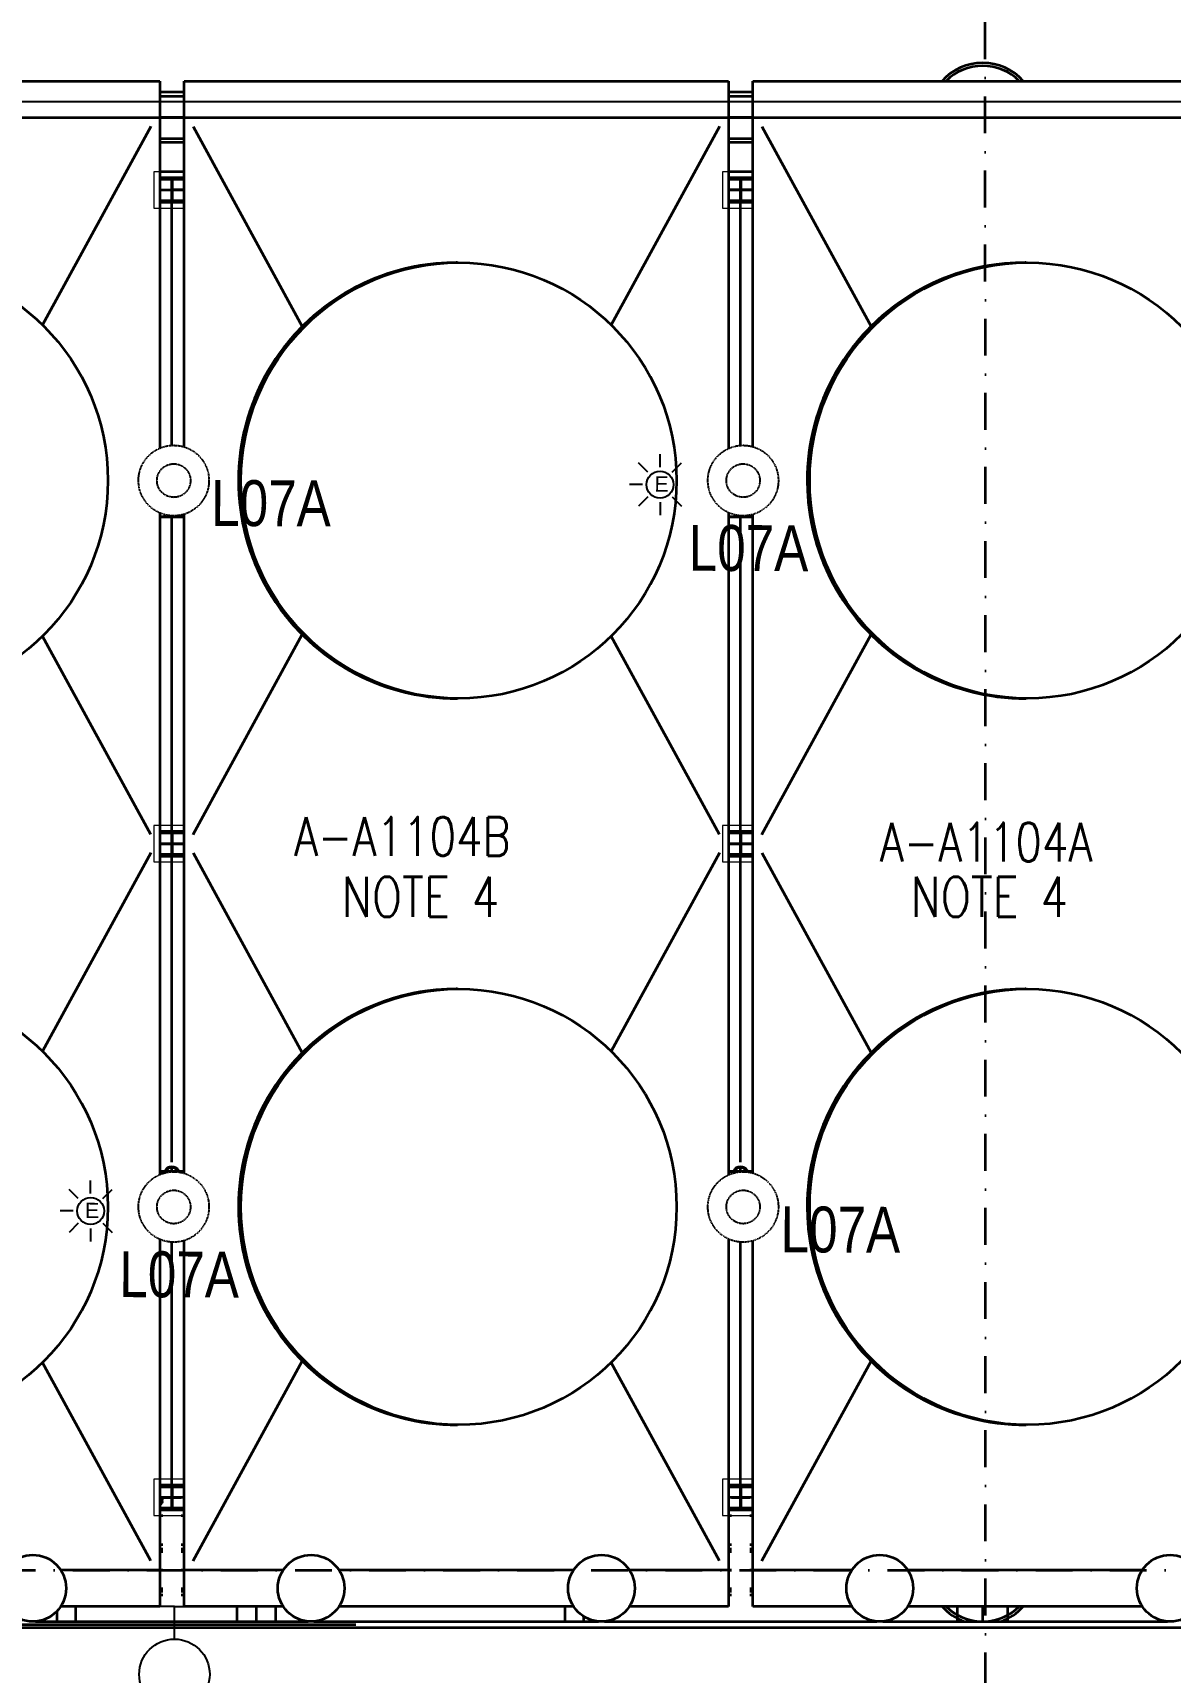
# Model space of a CAD drawing. Header units: inches. Extents: x 3135 to 9031, y -914 to 4011.
# Drawn here: x 5310 to 5686, y 2868 to 3409 of the extents above; entities that cross this region are included whole.
import ezdxf
from ezdxf.enums import TextEntityAlignment as Align

# ---------------------------------------------------------------- set-up
doc = ezdxf.new("R2010")
doc.units = ezdxf.units.IN
doc.header["$MEASUREMENT"] = 0
for name, pattern in [('BORDER2', [22.225044, 6.350013, -3.175006, 6.350013, -3.175006, 0, -3.175006]), ('DASHDOT2', [12.700025, 6.350013, -3.175006, 0, -3.175006]), ('DGN Style 2', [25.56082, 15.336492, -10.224328]), ('HIDDEN2', [0.1875, 0.125, -0.0625])]:
    doc.linetypes.add(name, pattern=pattern)
for name, color, linetype in [('Default', 7, 'Continuous'), ('E-LIGHTING', 41, 'Continuous'), ('TF_P_Equipment', 7, 'Continuous'), ('TF_P_Steel', 7, 'Continuous')]:
    doc.layers.add(name, color=color, linetype=linetype)
doc.styles.add('Arial', font='arial.ttf')
doc.styles.add('ROMANS', font='romans.shx')

# ---------------------------------------------------------------- blocks, each defined once
blk = doc.blocks.new('A$Cdd380a1b')
at = {"layer": 'TF_P_Equipment', "color": 8, "linetype": 'Continuous', "lineweight": 35}
for p, q in [((-61.9298, -8.7912), (-60.5236, -8.7912)), ((-60.5236, -8.7912), (-60.5236, -8.8849)), ((-60.4611, -8.7912), (-59.0548, -8.7912)), ((-60.4611, -8.8849), (-60.4611, -8.7912)), ((-59.0548, -8.7912), (-59.0548, -8.8849)), ((-58.9923, -8.8849), (-58.9923, -8.7912)), ((-58.9923, -8.7912), (-57.5861, -8.7912)), ((-61.9298, -8.8849), (-60.5236, -8.8849)), ((-60.5236, -8.8849), (-60.5236, -12.6349)), ((-60.4611, -12.6349), (-60.4611, -8.8849)), ((-60.4611, -8.8849), (-59.0548, -8.8849)), ((-59.0548, -8.8849), (-59.0548, -12.6349)), ((-58.9923, -12.6349), (-58.9923, -8.8849)), ((-58.9923, -8.8849), (-57.5861, -8.8849)), ((-60.5471, -8.9086), (-60.8267, -9.4206)), ((-60.4375, -8.9086), (-60.1557, -9.4247)), ((-59.0783, -8.9086), (-59.358, -9.4206)), ((-58.9688, -8.9086), (-58.6869, -9.4247)), ((-60.4611, -9.0256), (-60.5236, -9.0256)), ((-60.4611, -9.0256), (-60.5236, -9.0256)), ((-58.9923, -9.0256), (-59.0548, -9.0256)), ((-58.9923, -9.0256), (-59.0548, -9.0256)), ((-60.5471, -10.7363), (-60.8267, -10.2243)), ((-60.4375, -10.7363), (-60.1557, -10.2202)), ((-59.0783, -10.7363), (-59.358, -10.2243)), ((-58.9688, -10.7363), (-58.6869, -10.2202)), ((-60.5471, -10.7836), (-60.8267, -11.2956)), ((-60.4375, -10.7836), (-60.1557, -11.2997)), ((-59.0783, -10.7836), (-59.358, -11.2956)), ((-58.9688, -10.7836), (-58.6869, -11.2997)), ((-60.5471, -12.6113), (-60.8267, -12.0993)), ((-60.4375, -12.6113), (-60.1557, -12.0952)), ((-59.0783, -12.6113), (-59.358, -12.0993)), ((-58.9688, -12.6113), (-58.6869, -12.0952)), ((-60.5236, -12.4943), (-60.5161, -12.4943)), ((-60.5236, -12.4943), (-60.5161, -12.4943)), ((-60.4686, -12.4943), (-60.4611, -12.4943)), ((-60.4686, -12.4943), (-60.4611, -12.4943)), ((-59.0548, -12.4943), (-59.0473, -12.4943)), ((-59.0548, -12.4943), (-59.0473, -12.4943)), ((-58.9998, -12.4943), (-58.9923, -12.4943)), ((-58.9998, -12.4943), (-58.9923, -12.4943)), ((-60.5236, -12.6349), (-60.7795, -12.6349)), ((-60.5236, -12.6349), (-60.5236, -12.7287)), ((-60.4611, -12.7287), (-60.4611, -12.6349)), ((-60.2052, -12.6349), (-60.4611, -12.6349)), ((-59.4552, -12.6349), (-60.0607, -12.6349)), ((-59.0548, -12.6349), (-59.3107, -12.6349)), ((-59.0548, -12.6349), (-59.0548, -12.7287)), ((-58.9923, -12.7287), (-58.9923, -12.6349)), ((-58.7365, -12.6349), (-58.9923, -12.6349)), ((-57.9865, -12.6349), (-58.592, -12.6349)), ((-60.5236, -12.7287), (-60.7795, -12.7287)), ((-60.2052, -12.7287), (-60.4611, -12.7287)), ((-59.4552, -12.7287), (-60.0607, -12.7287)), ((-59.0548, -12.7287), (-59.3107, -12.7287)), ((-58.7365, -12.7287), (-58.9923, -12.7287)), ((-57.9865, -12.7287), (-58.592, -12.7287))]:
    blk.add_line(p, q, dxfattribs=at)
at = {"layer": 'TF_P_Equipment', "color": 8, "linetype": 'HIDDEN2', "lineweight": 18}
for p, q in [((-60.5236, -9.0256), (-60.5392, -9.0256)), ((-60.5236, -9.0256), (-60.5392, -9.0256)), ((-60.5392, -9.0256), (-60.5392, -9.1193)), ((-60.5392, -9.0256), (-60.5392, -9.1193)), ((-59.0548, -9.0256), (-59.0705, -9.0256)), ((-59.0548, -9.0256), (-59.0705, -9.0256)), ((-59.0705, -9.0256), (-59.0705, -9.1193)), ((-59.0705, -9.0256), (-59.0705, -9.1193)), ((-60.5392, -9.1193), (-60.4611, -9.1193)), ((-60.5392, -9.1193), (-60.4611, -9.1193)), ((-59.0705, -9.1193), (-58.9923, -9.1193)), ((-59.0705, -9.1193), (-58.9923, -9.1193)), ((-60.5392, -10.7131), (-60.5392, -10.8068)), ((-60.5392, -10.7131), (-60.5392, -10.8068)), ((-60.4611, -10.7131), (-60.5392, -10.7131)), ((-60.4611, -10.7131), (-60.5392, -10.7131)), ((-58.9923, -10.7131), (-59.0705, -10.7131)), ((-58.9923, -10.7131), (-59.0705, -10.7131)), ((-59.0705, -10.7131), (-59.0705, -10.8068)), ((-59.0705, -10.7131), (-59.0705, -10.8068)), ((-60.5392, -10.8068), (-60.4611, -10.8068)), ((-60.5392, -10.8068), (-60.4611, -10.8068)), ((-59.0705, -10.8068), (-58.9923, -10.8068)), ((-59.0705, -10.8068), (-58.9923, -10.8068)), ((-60.5392, -12.4006), (-60.5392, -12.4943)), ((-60.5392, -12.4006), (-60.5392, -12.4943)), ((-60.4611, -12.4006), (-60.5392, -12.4006)), ((-60.4611, -12.4006), (-60.5392, -12.4006)), ((-59.0705, -12.4006), (-59.0705, -12.4943)), ((-59.0705, -12.4006), (-59.0705, -12.4943)), ((-58.9923, -12.4006), (-59.0705, -12.4006)), ((-58.9923, -12.4006), (-59.0705, -12.4006)), ((-60.5392, -12.4943), (-60.5236, -12.4943)), ((-60.5392, -12.4943), (-60.5236, -12.4943)), ((-60.5161, -12.4943), (-60.4686, -12.4943)), ((-60.5161, -12.4943), (-60.4686, -12.4943)), ((-59.0705, -12.4943), (-59.0548, -12.4943)), ((-59.0705, -12.4943), (-59.0548, -12.4943)), ((-59.0473, -12.4943), (-58.9998, -12.4943)), ((-59.0473, -12.4943), (-58.9998, -12.4943))]:
    blk.add_line(p, q, dxfattribs=at)
at = {"layer": 'TF_P_Equipment', "color": 8, "linetype": 'Continuous', "lineweight": 35}
for centre, radius in [((-61.2203, -9.8224), 0.5625), ((-61.2203, -9.8224), 0.5625), ((-59.7516, -9.8224), 0.5625), ((-59.7516, -9.8224), 0.5625), ((-58.2828, -9.8224), 0.5625), ((-58.2828, -9.8224), 0.5625), ((-61.2203, -11.6974), 0.5625), ((-61.2203, -11.6974), 0.5625), ((-59.7516, -11.6974), 0.5625), ((-59.7516, -11.6974), 0.5625), ((-58.2828, -11.6974), 0.5625), ((-58.2828, -11.6974), 0.5625), ((-60.8517, -12.6818), 0.0861), ((-60.133, -12.6818), 0.0861), ((-59.383, -12.6818), 0.0861), ((-58.6642, -12.6818), 0.0861), ((-57.9142, -12.6818), 0.0861)]:
    blk.add_circle(centre, radius, dxfattribs=at)
for centre, start, end in [((-59.7579, -9.8224), 89.6749, 270.3251), ((-59.7579, -9.8224), 90, 270.3251), ((-59.7579, -9.8224), 89.6749, 135), ((-59.7579, -9.8224), 89.6749, 90), ((-58.2892, -9.8224), 89.6749, 270.3251), ((-58.2892, -9.8224), 90, 270.3251), ((-58.2892, -9.8224), 89.6749, 135), ((-58.2892, -9.8224), 89.6749, 90), ((-59.7579, -9.8224), 135, 225), ((-58.2892, -9.8224), 135, 225), ((-59.7579, -9.8224), 225, 270.3251), ((-58.2892, -9.8224), 225, 270.3251), ((-59.7579, -11.6974), 89.6749, 270.3251), ((-59.7579, -11.6974), 90, 270.3251), ((-59.7579, -11.6974), 89.6749, 135), ((-59.7579, -11.6974), 89.6749, 90), ((-58.2892, -11.6974), 89.6749, 270.3251), ((-58.2892, -11.6974), 90, 270.3251), ((-58.2892, -11.6974), 89.6749, 135), ((-58.2892, -11.6974), 89.6749, 90), ((-59.7579, -11.6974), 135, 225), ((-58.2892, -11.6974), 135, 225), ((-59.7579, -11.6974), 225, 270.3251), ((-58.2892, -11.6974), 225, 270.3251)]:
    blk.add_arc(centre, 0.5625, start, end, dxfattribs=at)
at = {"layer": 'TF_P_Steel', "color": 8, "linetype": 'Continuous', "lineweight": 35}
for p, q in [((-60.4611, -8.8201), (-60.5236, -8.8201)), ((-60.5236, -8.8303), (-60.4611, -8.8303)), ((-58.9923, -8.8201), (-59.0548, -8.8201)), ((-59.0548, -8.8303), (-58.9923, -8.8303)), ((-60.5236, -8.9396), (-60.4611, -8.9396)), ((-60.4611, -8.9498), (-60.5236, -8.9498)), ((-59.0548, -8.9396), (-58.9923, -8.9396)), ((-58.9923, -8.9498), (-59.0548, -8.9498)), ((-60.4611, -9.0407), (-60.5236, -9.0407)), ((-60.5236, -9.0411), (-60.4923, -9.0411)), ((-60.5236, -9.0411), (-60.4923, -9.0411)), ((-60.5236, -9.0446), (-60.4935, -9.0446)), ((-60.4935, -9.0446), (-60.4935, -9.1003)), ((-60.4923, -9.0411), (-60.4923, -9.1038)), ((-60.4923, -9.0411), (-60.4923, -9.1038)), ((-60.4611, -9.0411), (-60.4923, -9.0411)), ((-60.4923, -9.1038), (-60.4923, -9.0411)), ((-60.4911, -9.0446), (-60.4611, -9.0446)), ((-60.4911, -9.1003), (-60.4911, -9.0446)), ((-58.9923, -9.0407), (-59.0548, -9.0407)), ((-59.0236, -9.0411), (-59.0548, -9.0411)), ((-59.0548, -9.0446), (-59.0248, -9.0446)), ((-59.0248, -9.0446), (-59.0248, -9.1003)), ((-58.9923, -9.0411), (-59.0236, -9.0411)), ((-59.0236, -9.1038), (-59.0236, -9.0411)), ((-58.9923, -9.0411), (-59.0236, -9.0411)), ((-59.0236, -9.1038), (-59.0236, -9.0411)), ((-59.0236, -9.0411), (-59.0236, -9.1038)), ((-58.9923, -9.0411), (-59.0236, -9.0411)), ((-59.0236, -9.1038), (-59.0236, -9.0411)), ((-59.0224, -9.1003), (-59.0224, -9.0446)), ((-59.0224, -9.0446), (-58.9923, -9.0446)), ((-60.5236, -9.0724), (-60.4611, -9.0724)), ((-59.0548, -9.0724), (-58.9923, -9.0724)), ((-60.4935, -9.1003), (-60.5236, -9.1003)), ((-60.5236, -9.1038), (-60.4923, -9.1038)), ((-60.5236, -9.1038), (-60.4923, -9.1038)), ((-60.5236, -9.1042), (-60.4611, -9.1042)), ((-60.4611, -9.1038), (-60.4923, -9.1038)), ((-60.4611, -9.1003), (-60.4911, -9.1003)), ((-59.0248, -9.1003), (-59.0548, -9.1003)), ((-59.0236, -9.1038), (-59.0548, -9.1038)), ((-59.0548, -9.1042), (-58.9923, -9.1042)), ((-58.9923, -9.1038), (-59.0236, -9.1038)), ((-58.9923, -9.1038), (-59.0236, -9.1038)), ((-58.9923, -9.1038), (-59.0236, -9.1038)), ((-58.9923, -9.1003), (-59.0224, -9.1003)), ((-60.5236, -9.9162), (-60.4611, -9.9162)), ((-60.4611, -9.9162), (-60.5236, -9.9162)), ((-59.0548, -9.9162), (-58.9923, -9.9162)), ((-58.9923, -9.9162), (-59.0548, -9.9162)), ((-60.4611, -10.7282), (-60.5236, -10.7282)), ((-60.5236, -10.7286), (-60.4923, -10.7286)), ((-60.5236, -10.7286), (-60.4923, -10.7286)), ((-60.5236, -10.7321), (-60.4935, -10.7321)), ((-60.4935, -10.7321), (-60.4935, -10.7878)), ((-60.4611, -10.7286), (-60.4923, -10.7286)), ((-60.4923, -10.7913), (-60.4923, -10.7286)), ((-60.4923, -10.7286), (-60.4923, -10.7913)), ((-60.4923, -10.7286), (-60.4923, -10.7913)), ((-60.4911, -10.7321), (-60.4611, -10.7321)), ((-60.4911, -10.7878), (-60.4911, -10.7321)), ((-58.9923, -10.7282), (-59.0548, -10.7282)), ((-59.0236, -10.7286), (-59.0548, -10.7286)), ((-59.0548, -10.7321), (-59.0248, -10.7321)), ((-59.0248, -10.7321), (-59.0248, -10.7878)), ((-59.0236, -10.7913), (-59.0236, -10.7286)), ((-58.9923, -10.7286), (-59.0236, -10.7286)), ((-59.0236, -10.7286), (-59.0236, -10.7913)), ((-59.0236, -10.7913), (-59.0236, -10.7286)), ((-58.9923, -10.7286), (-59.0236, -10.7286)), ((-59.0236, -10.7913), (-59.0236, -10.7286)), ((-58.9923, -10.7286), (-59.0236, -10.7286)), ((-59.0224, -10.7878), (-59.0224, -10.7321)), ((-59.0224, -10.7321), (-58.9923, -10.7321)), ((-60.5236, -10.7599), (-60.4611, -10.7599)), ((-60.4611, -10.7599), (-60.5236, -10.7599)), ((-60.4935, -10.7878), (-60.5236, -10.7878)), ((-60.5236, -10.7913), (-60.4923, -10.7913)), ((-60.5236, -10.7913), (-60.4923, -10.7913)), ((-60.4611, -10.7913), (-60.4923, -10.7913)), ((-60.4611, -10.7878), (-60.4911, -10.7878)), ((-59.0548, -10.7599), (-58.9923, -10.7599)), ((-58.9923, -10.7599), (-59.0548, -10.7599)), ((-59.0248, -10.7878), (-59.0548, -10.7878)), ((-59.0236, -10.7913), (-59.0548, -10.7913)), ((-58.9923, -10.7913), (-59.0236, -10.7913)), ((-58.9923, -10.7913), (-59.0236, -10.7913)), ((-58.9923, -10.7913), (-59.0236, -10.7913)), ((-58.9923, -10.7878), (-59.0224, -10.7878)), ((-60.5236, -10.7917), (-60.4611, -10.7917)), ((-59.0548, -10.7917), (-58.9923, -10.7917)), ((-60.5236, -11.6064), (-60.4611, -11.6064)), ((-60.4611, -11.6064), (-60.5236, -11.6064)), ((-59.0548, -11.6064), (-58.9923, -11.6064)), ((-58.9923, -11.6064), (-59.0548, -11.6064)), ((-60.4611, -12.4157), (-60.5236, -12.4157)), ((-60.5236, -12.4196), (-60.4935, -12.4196)), ((-60.4935, -12.4196), (-60.4935, -12.4753)), ((-60.4923, -12.4788), (-60.4923, -12.4161)), ((-60.4611, -12.4161), (-60.4923, -12.4161)), ((-60.4911, -12.4753), (-60.4911, -12.4196)), ((-60.4911, -12.4196), (-60.4611, -12.4196)), ((-58.9923, -12.4157), (-59.0548, -12.4157)), ((-59.0236, -12.4161), (-59.0548, -12.4161)), ((-59.0548, -12.4196), (-59.0248, -12.4196)), ((-59.0248, -12.4196), (-59.0248, -12.4753)), ((-59.0236, -12.4788), (-59.0236, -12.4161)), ((-58.9923, -12.4161), (-59.0236, -12.4161)), ((-59.0236, -12.4788), (-59.0236, -12.4161)), ((-58.9923, -12.4161), (-59.0236, -12.4161)), ((-59.0236, -12.4161), (-59.0236, -12.4788)), ((-59.0236, -12.4788), (-59.0236, -12.4161)), ((-58.9923, -12.4161), (-59.0236, -12.4161)), ((-59.0224, -12.4196), (-58.9923, -12.4196)), ((-59.0224, -12.4753), (-59.0224, -12.4196)), ((-60.4611, -12.4474), (-60.5236, -12.4474)), ((-60.4935, -12.4753), (-60.5236, -12.4753)), ((-60.5236, -12.4792), (-60.4611, -12.4792)), ((-60.5161, -12.4474), (-60.4686, -12.4474)), ((-60.4611, -12.4788), (-60.4923, -12.4788)), ((-60.4611, -12.4753), (-60.4911, -12.4753)), ((-58.9923, -12.4474), (-59.0548, -12.4474)), ((-59.0248, -12.4753), (-59.0548, -12.4753)), ((-59.0236, -12.4788), (-59.0548, -12.4788)), ((-59.0548, -12.4792), (-58.9923, -12.4792)), ((-59.0473, -12.4474), (-58.9998, -12.4474)), ((-58.9923, -12.4788), (-59.0236, -12.4788)), ((-58.9923, -12.4788), (-59.0236, -12.4788)), ((-58.9923, -12.4788), (-59.0236, -12.4788)), ((-58.9923, -12.4753), (-59.0224, -12.4753)), ((-60.5161, -12.5701), (-60.5236, -12.5701)), ((-60.5236, -12.5803), (-60.5161, -12.5803)), ((-60.5236, -12.5873), (-60.5161, -12.5873)), ((-60.4611, -12.5701), (-60.4686, -12.5701)), ((-60.4686, -12.5803), (-60.4611, -12.5803)), ((-60.4686, -12.5873), (-60.4611, -12.5873)), ((-59.0473, -12.5701), (-59.0548, -12.5701)), ((-59.0548, -12.5803), (-59.0473, -12.5803)), ((-59.0548, -12.5873), (-59.0473, -12.5873)), ((-58.9923, -12.5701), (-58.9998, -12.5701)), ((-58.9998, -12.5803), (-58.9923, -12.5803)), ((-58.9998, -12.5873), (-58.9923, -12.5873)), ((-60.5236, -12.6826), (-60.5161, -12.6826)), ((-60.5236, -12.6896), (-60.5161, -12.6896)), ((-60.4686, -12.6826), (-60.4611, -12.6826)), ((-60.4686, -12.6896), (-60.4611, -12.6896)), ((-59.0548, -12.6826), (-59.0473, -12.6826)), ((-59.0548, -12.6896), (-59.0473, -12.6896)), ((-58.9998, -12.6826), (-58.9923, -12.6826)), ((-58.9998, -12.6896), (-58.9923, -12.6896)), ((-60.7416, -12.7287), (-60.7416, -12.7676)), ((-60.5161, -12.6998), (-60.5236, -12.6998)), ((-60.4611, -12.6998), (-60.4686, -12.6998)), ((-60.3236, -12.7676), (-60.3236, -12.7287)), ((-60.2236, -12.7676), (-60.2236, -12.7287)), ((-59.4775, -12.7287), (-59.4775, -12.7676)), ((-59.0473, -12.6998), (-59.0548, -12.6998)), ((-58.9923, -12.6998), (-58.9998, -12.6998)), ((-58.4634, -12.7676), (-58.4634, -12.7287)), ((-58.3337, -12.7676), (-58.3337, -12.7287)), ((-60.8443, -12.7676), (-60.1404, -12.7676)), ((-60.8369, -12.7667), (-60.8369, -12.7676)), ((-60.1256, -12.7676), (-59.3904, -12.7676)), ((-59.3756, -12.7676), (-58.6716, -12.7676)), ((-58.6568, -12.7676), (-57.9216, -12.7676)), ((-66.3673, -12.7835), (-54.6486, -12.7835))]:
    blk.add_line(p, q, dxfattribs=at)
at = {"layer": 'TF_P_Steel', "color": 8, "linetype": 'DASHDOT2', "lineweight": 35}
for p, q in [((-60.5236, -8.8849), (-60.4611, -8.8849)), ((-60.4611, -8.8849), (-60.5236, -8.8849)), ((-59.0548, -8.8849), (-58.9923, -8.8849)), ((-58.9923, -8.8849), (-59.0548, -8.8849)), ((-60.5236, -9.0724), (-60.4923, -9.0724)), ((-60.5236, -9.0724), (-60.4923, -9.0724)), ((-60.4923, -9.9162), (-60.4923, -9.0724)), ((-60.4611, -9.0724), (-60.4923, -9.0724)), ((-59.0236, -9.0724), (-59.0548, -9.0724)), ((-58.9923, -9.0724), (-59.0236, -9.0724)), ((-58.9923, -9.0724), (-59.0236, -9.0724)), ((-59.0236, -9.9162), (-59.0236, -9.0724)), ((-58.9923, -9.0724), (-59.0236, -9.0724)), ((-60.4923, -10.7599), (-60.4923, -9.9162)), ((-59.0236, -10.7599), (-59.0236, -9.9162)), ((-60.5236, -10.7599), (-60.4923, -10.7599)), ((-60.5236, -10.7599), (-60.4923, -10.7599)), ((-60.4923, -11.5815), (-60.4923, -10.7599)), ((-60.4611, -10.7599), (-60.4923, -10.7599)), ((-59.0236, -10.7599), (-59.0548, -10.7599)), ((-59.0236, -11.5815), (-59.0236, -10.7599)), ((-58.9923, -10.7599), (-59.0236, -10.7599)), ((-58.9923, -10.7599), (-59.0236, -10.7599)), ((-58.9923, -10.7599), (-59.0236, -10.7599)), ((-60.4923, -11.6064), (-60.4923, -11.5961)), ((-60.4923, -11.6168), (-60.4923, -11.6064)), ((-60.4923, -12.4474), (-60.4923, -11.6312)), ((-59.0236, -11.6064), (-59.0236, -11.5961)), ((-59.0236, -11.6168), (-59.0236, -11.6064)), ((-59.0236, -12.4474), (-59.0236, -11.6312)), ((-60.4611, -12.4474), (-60.4923, -12.4474)), ((-59.0236, -12.4474), (-59.0548, -12.4474)), ((-58.9923, -12.4474), (-59.0236, -12.4474)), ((-58.9923, -12.4474), (-59.0236, -12.4474)), ((-58.9923, -12.4474), (-59.0236, -12.4474)), ((-60.5236, -12.6349), (-60.5161, -12.6349)), ((-60.5236, -12.6349), (-60.5161, -12.6349)), ((-60.5161, -12.6349), (-60.5236, -12.6349)), ((-60.4686, -12.6349), (-60.4611, -12.6349)), ((-60.4686, -12.6349), (-60.4611, -12.6349)), ((-60.4611, -12.6349), (-60.4686, -12.6349)), ((-59.0548, -12.6349), (-59.0473, -12.6349)), ((-59.0548, -12.6349), (-59.0473, -12.6349)), ((-59.0473, -12.6349), (-59.0548, -12.6349)), ((-58.9998, -12.6349), (-58.9923, -12.6349)), ((-58.9998, -12.6349), (-58.9923, -12.6349)), ((-58.9923, -12.6349), (-58.9998, -12.6349)), ((-60.2736, -12.7676), (-60.2736, -12.7287)), ((-58.3986, -12.7676), (-58.3986, -12.7287)), ((-66.3673, -12.7756), (-54.6486, -12.7756)), ((-60.7892, -12.7411), (-60.7892, -12.7676)), ((-59.4298, -12.7541), (-59.4298, -12.7676))]:
    blk.add_line(p, q, dxfattribs=at)
at = {"layer": 'TF_P_Steel', "color": 8, "linetype": 'DASHDOT2', "lineweight": 35, "ltscale": 0.015}
for points in [[(-58.3908, -17.3425), (-58.3922, -5.1349)], [(-76.4334, -8.8849), (-54.6422, -8.8849)], [(-76.4334, -12.6349), (-54.6422, -12.6349)]]:
    blk.add_lwpolyline(points, dxfattribs=at)
at = {"layer": 'TF_P_Steel', "color": 8, "linetype": 'Continuous', "lineweight": 35}
for centre, radius, start, end in [((-58.3986, -8.8849), 0.1407, 41.7767, 138.2233), ((-58.3986, -8.8849), 0.133, 44.8085, 135.1915), ((-58.3986, -12.6349), 0.1407, 221.7767, 250.5391), ((-58.3986, -12.6349), 0.133, 224.8085, 265.8437), ((-58.3986, -12.6349), 0.133, 274.1563, 315.1915), ((-58.3986, -12.6349), 0.1407, 289.4609, 318.2233)]:
    blk.add_arc(centre, radius, start, end, dxfattribs=at)
for centre, major_axis, ratio, start_param, end_param in [((-60.4923, -11.6064), (0.0176, 0), 0.70597, 0, 2.608576), ((-60.4923, -11.6064), (0.0146, 0), 0.70597, 0, 2.608576), ((-59.0236, -11.6064), (0.0176, 0), 0.70597, 0, 2.608576), ((-59.0236, -11.6064), (0.0146, 0), 0.70597, 0, 2.608576), ((-60.4923, -11.6064), (-0.0176, 0), 0.70597, 5.750169, 6.283185), ((-60.4923, -11.6064), (-0.0176, 0), 0.708246, 0, 3.141593), ((-60.4923, -11.6064), (-0.0146, 0), 0.70597, 5.750169, 6.283185), ((-60.4923, -11.6064), (-0.0146, 0), 0.708246, 0, 3.141593), ((-59.0236, -11.6064), (-0.0176, 0), 0.70597, 5.750169, 6.283185), ((-59.0236, -11.6064), (-0.0176, 0), 0.708246, 0, 3.141593), ((-59.0236, -11.6064), (-0.0146, 0), 0.70597, 5.750169, 6.283185), ((-59.0236, -11.6064), (-0.0146, 0), 0.708246, 0, 3.141593), ((-60.5236, -12.4474), (0, -0.0146), 0.506201, 0, 1.570796), ((-60.5236, -12.4474), (0, -0.0176), 0.506201, 0, 1.002614)]:
    blk.add_ellipse(centre, major_axis=major_axis, ratio=ratio, start_param=start_param, end_param=end_param, dxfattribs=at)
at = {"layer": 'Default', "color": 8, "style": 'ROMANS', "width": 0.8}
for s, p in [('A-A1104B', (-59.8974, -10.741)), ('A-A1104A', (-58.3896, -10.7556))]:
    blk.add_text(s, height=0.1, dxfattribs=at).set_placement(p, align=Align.MIDDLE_CENTER)
blk = doc.blocks.new('*U40')
at = {"color": 8}
blk.add_wipeout([(11.65, 0.01), (11.63, 0.74), (11.56, 1.47), (11.45, 2.19), (11.29, 2.9), (11.08, 3.61), (10.83, 4.3), (10.54, 4.97), (10.21, 5.62), (9.84, 6.25), (9.42, 6.86), (8.97, 7.43), (8.49, 7.98), (7.97, 8.5), (7.42, 8.98), (6.84, 9.43), (6.24, 9.84), (5.61, 10.22), (4.96, 10.55), (4.28, 10.84), (3.59, 11.09), (2.89, 11.29), (2.18, 11.45), (1.45, 11.56), (0.72, 11.63), (-0.01, 11.65), (-0.74, 11.63), (-1.47, 11.56), (-2.19, 11.45), (-2.9, 11.29), (-3.61, 11.08), (-4.3, 10.83), (-4.97, 10.54), (-5.62, 10.21), (-6.25, 9.84), (-6.86, 9.42), (-7.43, 8.97), (-7.98, 8.49), (-8.5, 7.97), (-8.98, 7.42), (-9.43, 6.84), (-9.84, 6.24), (-10.22, 5.61), (-10.55, 4.96), (-10.84, 4.28), (-11.09, 3.59), (-11.29, 2.89), (-11.45, 2.18), (-11.56, 1.45), (-11.63, 0.72), (-11.65, -0.01), (-11.63, -0.74), (-11.56, -1.47), (-11.45, -2.19), (-11.29, -2.9), (-11.08, -3.61), (-10.83, -4.3), (-10.54, -4.97), (-10.21, -5.62), (-9.84, -6.25), (-9.42, -6.86), (-8.97, -7.43), (-8.49, -7.98), (-7.97, -8.5), (-7.42, -8.98), (-6.84, -9.43), (-6.24, -9.84), (-5.61, -10.22), (-4.96, -10.55), (-4.28, -10.84), (-3.59, -11.09), (-2.89, -11.29), (-2.18, -11.45), (-1.45, -11.56), (-0.72, -11.63), (0.01, -11.65), (0.74, -11.63), (1.47, -11.56), (2.19, -11.45), (2.9, -11.29), (3.61, -11.08), (4.3, -10.83), (4.97, -10.54), (5.62, -10.21), (6.25, -9.84), (6.86, -9.42), (7.43, -8.97), (7.98, -8.49), (8.5, -7.97), (8.98, -7.42), (9.43, -6.84), (9.84, -6.24), (10.22, -5.61), (10.55, -4.96), (10.84, -4.28), (11.09, -3.59), (11.29, -2.89), (11.45, -2.18), (11.56, -1.45), (11.63, -0.72)], dxfattribs=at)
at = {"color": 4, "linetype": 'DGN Style 2', "ltscale": 0.005}
blk.add_circle((0, 0), 11.65, dxfattribs=at)
at = {"color": 4, "linetype": 'DGN Style 2', "ltscale": 0.01}
blk.add_circle((0, 0), 5.54, dxfattribs=at)
at = {"color": 4, "insert": (12.41, 0.17), "char_height": 15.1528, "attachment_point": 1, "rotation": 359.7752, "style": 'Arial'}
blk.add_mtext_dynamic_manual_height_columns('{\\W0.8;L07A}', width=189.5784, gutter_width=0.206, heights=[0], dxfattribs=at)
blk = doc.blocks.new('*U29')
at = {"color": 4, "linetype": 'ByBlock', "lineweight": -2}
for points in [[(212.23, -5320.5), (203.02, -5320.5)], [(212.23, -5320.5), (221.44, -5320.5)]]:
    blk.add_lwpolyline(points, dxfattribs=at)
at = {"color": 4, "insert": (228.96, -5282.68), "char_height": 15.1528, "attachment_point": 1, "rotation": 179.7752, "style": 'Arial'}
blk.add_mtext_dynamic_manual_height_columns('{\\W0.8;L08A}', width=189.5784, gutter_width=0.206, heights=[0], dxfattribs=at)
at = {"color": 8}
blk.add_wipeout([(212.21, -5286.4), (211.48, -5286.43), (210.75, -5286.5), (210.03, -5286.61), (209.31, -5286.77), (208.61, -5286.97), (207.92, -5287.22), (207.25, -5287.51), (206.6, -5287.85), (205.97, -5288.22), (205.36, -5288.63), (204.78, -5289.08), (204.23, -5289.57), (203.72, -5290.08), (203.23, -5290.63), (202.79, -5291.21), (202.37, -5291.82), (202, -5292.45), (201.67, -5293.1), (201.38, -5293.77), (201.13, -5294.46), (200.93, -5295.16), (200.77, -5295.88), (200.65, -5296.6), (200.59, -5297.33), (200.56, -5298.06), (200.59, -5298.79), (200.66, -5299.52), (200.77, -5300.25), (200.93, -5300.96), (201.14, -5301.66), (201.38, -5302.35), (201.68, -5303.02), (202.01, -5303.68), (202.38, -5304.31), (202.79, -5304.91), (203.24, -5305.49), (203.73, -5306.04), (204.24, -5306.56), (204.79, -5307.04), (205.37, -5307.49), (205.98, -5307.9), (206.61, -5308.27), (207.26, -5308.6), (207.93, -5308.89), (208.62, -5309.14), (209.33, -5309.35), (210.04, -5309.5), (210.76, -5309.62), (211.49, -5309.69), (212.22, -5309.71), (212.96, -5309.69), (213.68, -5309.62), (214.41, -5309.5), (215.12, -5309.34), (215.82, -5309.14), (216.51, -5308.89), (217.19, -5308.6), (217.84, -5308.26), (218.47, -5307.89), (219.07, -5307.48), (219.65, -5307.03), (220.2, -5306.55), (220.72, -5306.03), (221.2, -5305.48), (221.65, -5304.9), (222.06, -5304.29), (222.43, -5303.66), (222.76, -5303.01), (223.06, -5302.34), (223.3, -5301.65), (223.51, -5300.95), (223.67, -5300.23), (223.78, -5299.51), (223.85, -5298.78), (223.87, -5298.05), (223.85, -5297.32), (223.78, -5296.59), (223.66, -5295.87), (223.5, -5295.15), (223.3, -5294.45), (223.05, -5293.76), (222.76, -5293.09), (222.43, -5292.44), (222.05, -5291.81), (221.64, -5291.2), (221.19, -5290.62), (220.71, -5290.07), (220.19, -5289.56), (219.64, -5289.07), (219.06, -5288.62), (218.46, -5288.21), (217.83, -5287.84), (217.17, -5287.51), (216.5, -5287.22), (215.81, -5286.97), (215.11, -5286.77), (214.39, -5286.61), (213.67, -5286.49), (212.94, -5286.42)], dxfattribs=at)
at = {"color": 4, "linetype": 'ByBlock', "lineweight": -2}
blk.add_line((212.22, -5309.71), (212.23, -5320.5), dxfattribs=at)
blk.add_circle((212.22, -5298.06), 11.65, dxfattribs=at)
blk = doc.blocks.new('L07A - E')
at = {"color": 3}
for points in [[(-31.55, 2.74), (-34.62, 5.81)], [(-27.48, 4.43), (-27.48, 8.76)], [(-23.41, 2.74), (-20.34, 5.81)], [(-33.24, -1.34), (-37.58, -1.34)], [(-31.55, -5.41), (-34.62, -8.48)], [(-23.41, -5.41), (-20.34, -8.48)], [(-27.48, -7.1), (-27.48, -11.44)], [(-27.48, -7.1), (-27.48, -11.44)]]:
    blk.add_lwpolyline(points, dxfattribs=at)
blk.add_circle((-27.48, -1.34), 4.47, dxfattribs=at)
at = {"color": 4, "attachment_point": 1, "rotation": 359.7752, "style": 'Arial'}
for s, width, gutter_width, insert, char_height in [('E', 62.9163, 0.0684, (-29.31, 1.37), 5.03), ('{\\W0.8;L07A}', 189.5784, 0.206, (-17.96, -14.64), 15.1528)]:
    blk.add_mtext_dynamic_manual_height_columns(s, width=width, gutter_width=gutter_width, heights=[0], dxfattribs=dict(at, insert=insert, char_height=char_height))
at = {"color": 8}
blk.add_wipeout([(11.65, 0.01), (11.63, 0.74), (11.56, 1.47), (11.45, 2.19), (11.29, 2.9), (11.08, 3.61), (10.83, 4.3), (10.54, 4.97), (10.21, 5.62), (9.84, 6.25), (9.42, 6.86), (8.97, 7.43), (8.49, 7.98), (7.97, 8.5), (7.42, 8.98), (6.84, 9.43), (6.24, 9.84), (5.61, 10.22), (4.96, 10.55), (4.28, 10.84), (3.59, 11.09), (2.89, 11.29), (2.18, 11.45), (1.45, 11.56), (0.72, 11.63), (-0.01, 11.65), (-0.74, 11.63), (-1.47, 11.56), (-2.19, 11.45), (-2.9, 11.29), (-3.61, 11.08), (-4.3, 10.83), (-4.97, 10.54), (-5.62, 10.21), (-6.25, 9.84), (-6.86, 9.42), (-7.43, 8.97), (-7.98, 8.49), (-8.5, 7.97), (-8.98, 7.42), (-9.43, 6.84), (-9.84, 6.24), (-10.22, 5.61), (-10.55, 4.96), (-10.84, 4.28), (-11.09, 3.59), (-11.29, 2.89), (-11.45, 2.18), (-11.56, 1.45), (-11.63, 0.72), (-11.65, -0.01), (-11.63, -0.74), (-11.56, -1.47), (-11.45, -2.19), (-11.29, -2.9), (-11.08, -3.61), (-10.83, -4.3), (-10.54, -4.97), (-10.21, -5.62), (-9.84, -6.25), (-9.42, -6.86), (-8.97, -7.43), (-8.49, -7.98), (-7.97, -8.5), (-7.42, -8.98), (-6.84, -9.43), (-6.24, -9.84), (-5.61, -10.22), (-4.96, -10.55), (-4.28, -10.84), (-3.59, -11.09), (-2.89, -11.29), (-2.18, -11.45), (-1.45, -11.56), (-0.72, -11.63), (0.01, -11.65), (0.74, -11.63), (1.47, -11.56), (2.19, -11.45), (2.9, -11.29), (3.61, -11.08), (4.3, -10.83), (4.97, -10.54), (5.62, -10.21), (6.25, -9.84), (6.86, -9.42), (7.43, -8.97), (7.98, -8.49), (8.5, -7.97), (8.98, -7.42), (9.43, -6.84), (9.84, -6.24), (10.22, -5.61), (10.55, -4.96), (10.84, -4.28), (11.09, -3.59), (11.29, -2.89), (11.45, -2.18), (11.56, -1.45), (11.63, -0.72)], dxfattribs=at)
at = {"color": 4, "linetype": 'DGN Style 2', "ltscale": 0.005}
blk.add_circle((0, 0), 11.65, dxfattribs=at)
at = {"color": 4, "linetype": 'DGN Style 2', "ltscale": 0.01}
blk.add_circle((0, 0), 5.54, dxfattribs=at)

msp = doc.modelspace()

# ---------------------------------------------------------------- block references
at = {"xscale": 128, "yscale": 128, "zscale": 128}
msp.add_blockref('A$Cdd380a1b', (13098.63, 4518.8), dxfattribs=at)

# ---------------------------------------------------------------- next in the draw order: linework, layer by layer
at = {"color": 0}
msp.add_lwpolyline([(5606.87, 3499.81), (5606.87, 3463.65), (6165.06, 3463.65), (6165.06, 3386.67), (4672.89, 3386.67), (4672.89, 3594.77), (5606.87, 3594.77), (5606.87, 3527.53)], dxfattribs=at)

# ---------------------------------------------------------------- next in the draw order: block references
at = {"layer": 'E-LIGHTING', "color": 3}
for p in [(5356.21, 3261.52), (5544.43, 3021.52)]:
    msp.add_blockref('*U40', p, dxfattribs=at)
at = {"layer": 'E-LIGHTING', "color": 3, "linetype": 'BORDER2'}
for p in [(5544.43, 3261.52), (5356.21, 3021.52)]:
    msp.add_blockref('L07A - E', p, dxfattribs=at)
at = {"layer": 'E-LIGHTING', "color": 0, "rotation": 180}
msp.add_blockref('*U29', (5568.66, -2430.98), dxfattribs=at)

# ---------------------------------------------------------------- next in the draw order: texts
at = {"layer": 'Default', "color": 4, "style": 'ROMANS', "width": 0.8}
for p in [(5437.78, 3123.94), (5625.8, 3123.94)]:
    msp.add_text('NOTE 4', height=13.2, dxfattribs=at).set_placement(p, align=Align.MIDDLE_CENTER)

doc.saveas('drawing.dxf')
